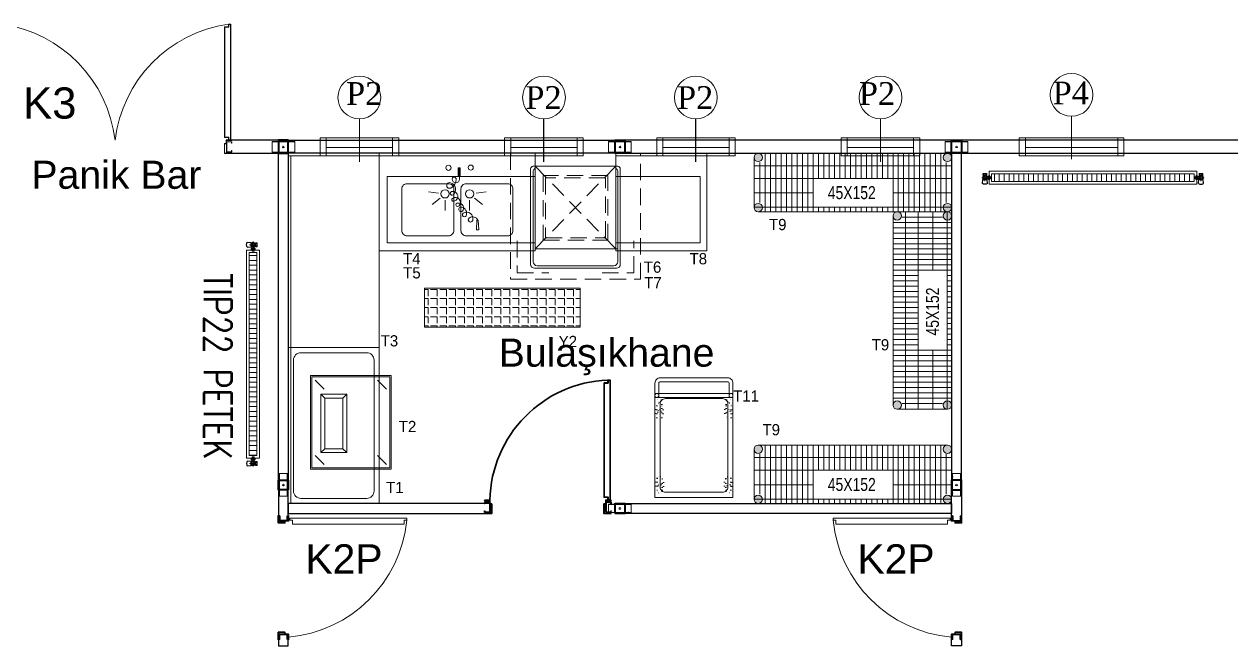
# Model space of a CAD drawing. Header units: millimetres. Extents: x 65390 to 71510, y 46362 to 50796.
# Drawn here: x 67438 to 68367, y 47666 to 48144 of the extents above; entities that cross this region are included whole.
import ezdxf
from ezdxf.enums import TextEntityAlignment as Align

# ---------------------------------------------------------------- set-up
doc = ezdxf.new("R2010")
doc.units = ezdxf.units.MM
for name, pattern in [('ACAD_ISO07W100', [3, 0, -3]), ('DASHED', [19.05, 12.7, -6.35]), ('HIDDENX2', [19.05, 12.7, -6.35])]:
    doc.linetypes.add(name, pattern=pattern)
for name, color, linetype in [('BİRLEŞİM ELEMANLARI', 4, 'Continuous'), ('DIŞ PANEL', 21, 'Continuous'), ('KAPI-PEN', 7, 'Continuous'), ('ODP', 110, 'Continuous'), ('P1', 40, 'Continuous'), ('S2000-002 Çizgi', 7, 'Continuous'), ('TEXT-1', 7, 'Continuous')]:
    doc.layers.add(name, color=color, linetype=linetype)
for name, color, linetype, lineweight in [('C-HOTWATERPIPE', 10, 'Continuous', 0), ('C-RADYATÖR', 4, 'Continuous', 0), ('IC KAPILI 1050', 140, 'Continuous', 0), ('MIM_Sel_Tezgah', 251, 'Continuous', 9), ('MIM_Sktürk', 251, 'Continuous', 9), ('MIM_Tezgah', 251, 'Continuous', 9), ('P-MEKANIK', 251, 'Continuous', 9), ('radyatörvana', 7, 'Continuous', 0), ('WALL INTERNAL', 7, 'Continuous', 50), ('YAZİ', 7, 'Continuous', 5)]:
    doc.layers.add(name, color=color, linetype=linetype, lineweight=lineweight)
doc.styles.get("Standard").update_dxf_attribs({"font": 'arial.ttf'})
doc.styles.add('style1', font='turkce.shx', dxfattribs={"height": 100})
doc.styles.add('TAKSİM', font='GOTHIC.TTF', dxfattribs={"height": 20})
doc.styles.add('TITLE', font='romans.shx', dxfattribs={"width": 0.8})
doc.styles.add('YENI', font='arial.ttf', dxfattribs={"height": 50})

# ---------------------------------------------------------------- blocks, each defined once
blk = doc.blocks.new('DIŞ İKİLİ KEP 60.')
at = {"lineweight": 40}
blk.add_lwpolyline([(135.5, 94), (135.5, -6), (59.5, -6), (59.5, 94)], close=True, dxfattribs=at)
at = {"layer": 'BİRLEŞİM ELEMANLARI', "color": 6, "lineweight": 20}
for p, q in [((185, 82), (10, 82)), ((10, 2), (185, 2)), ((28.5, 82), (28.5, 84)), ((28.5, 2), (28.5, 0)), ((35, 79), (35, 87)), ((35, 5), (35, -3)), ((41.5, 82), (41.5, 84)), ((41.5, 2), (41.5, 0)), ((153.5, 82), (153.5, 84)), ((153.5, 2), (153.5, 0)), ((160, 79), (160, 87)), ((160, 5), (160, -3)), ((166.5, 82), (166.5, 84)), ((166.5, 2), (166.5, 0))]:
    blk.add_line(p, q, dxfattribs=at)
for points in [[(10, 0), (10, 84)], [(10, 84), (185, 84), (185, 0), (10, 0)]]:
    blk.add_lwpolyline(points, dxfattribs=at)
blk.add_circle((98, 42), 6.5, dxfattribs=at)
blk = doc.blocks.new('İÇ-DOLU-2514-B-B-(60).')
at = {"layer": 'DIŞ PANEL'}
blk.add_lwpolyline([(0, 71), (2514, 71), (2514, -5), (0, -5)], close=True, dxfattribs=at)
blk = doc.blocks.new('İÇ İKİLİ KEP 80.')
at = {"lineweight": 40}
blk.add_lwpolyline([(135.5, 80), (135.5, 4), (59.5, 4), (59.5, 80)], close=True, dxfattribs=at)
at = {"layer": 'BİRLEŞİM ELEMANLARI', "color": 171, "lineweight": 20}
for p, q in [((185, 72), (10, 72)), ((10, 12), (185, 12)), ((28.5, 72), (28.5, 74)), ((28.5, 12), (28.5, 10)), ((35, 69), (35, 77)), ((35, 15), (35, 7)), ((41.5, 72), (41.5, 74)), ((41.5, 12), (41.5, 10)), ((153.5, 72), (153.5, 74)), ((153.5, 12), (153.5, 10)), ((160, 69), (160, 77)), ((160, 15), (160, 7)), ((166.5, 72), (166.5, 74)), ((166.5, 12), (166.5, 10))]:
    blk.add_line(p, q, dxfattribs=at)
for points in [[(10, 10), (10, 74)], [(10, 74), (185, 74), (185, 10), (10, 10)]]:
    blk.add_lwpolyline(points, dxfattribs=at)
blk.add_circle((98, 42), 6.5, dxfattribs=at)
blk = doc.blocks.new('DIŞ-K3 KAPILI-2514-G-B-(80)')
at = {"color": 3, "lineweight": 0}
for p, q in [((359, 100.1), (359, 98.6)), ((2155, 100.1), (2155, 98.6)), ((359, -0.9), (359, 0.6)), ((399.5, 88.6), (359.5, 88.6)), ((359.5, 88.6), (359.5, 76.6)), ((359.5, 76.6), (361, 76.6)), ((359.5, 20.6), (361, 20.6)), ((359.5, 8.6), (359.5, 20.6)), ((399.5, 8.6), (359.5, 8.6)), ((359.5, 8.6), (399.5, 8.6)), ((398, 87.1), (361, 87.1)), ((361, 76.6), (361, 87.1)), ((361, 20.6), (361, 10.1)), ((398, 10.1), (361, 10.1)), ((398, 87.1), (398, 10.1)), ((399.5, 8.6), (399.5, 88.6)), ((2114.5, 8.6), (2114.5, 88.6)), ((2154.5, 88.6), (2114.5, 88.6)), ((2114.5, 8.6), (2154.5, 8.6)), ((2154.5, 8.6), (2114.5, 8.6)), ((2116, 87.1), (2153, 87.1)), ((2116, 87.1), (2116, 10.1)), ((2116, 10.1), (2153, 10.1)), ((2153, 76.6), (2153, 87.1)), ((2154.5, 76.6), (2153, 76.6)), ((2153, 20.6), (2153, 10.1)), ((2154.5, 20.6), (2153, 20.6)), ((2154.5, 88.6), (2154.5, 76.6)), ((2154.5, 87.1), (2154.5, 87.1)), ((2154.5, 8.6), (2154.5, 20.6)), ((2154.5, 10.1), (2154.5, 10.1)), ((2155, -0.9), (2155, 0.6))]:
    blk.add_line(p, q, dxfattribs=at)
at = {"color": 7, "lineweight": 0}
for p, q in [((399.5, 8.6), (399.5, 0.6)), ((2114.5, 0.6), (2114.5, 8.6))]:
    blk.add_line(p, q, dxfattribs=at)
at = {"color": 2, "lineweight": 0}
for points in [[(385.3, 115.9), (385.3, 100.9), (367.3, 100.9), (367.3, 993.3), (385.3, 993.3), (385.3, 978.3), (384.1, 978.3), (384.1, 992.1), (368.5, 992.1), (368.5, 102.1), (384.1, 102.1), (384.1, 115.9)], [(369.1, 102.1), (384.1, 102.1), (384.1, 122.1), (414.1, 122.1), (414.1, 972.1), (384.1, 972.1), (384.1, 992.1), (369.1, 992.1), (369.1, 990.9), (382.9, 990.9), (382.9, 970.9), (412.9, 970.9), (412.9, 123.3), (382.9, 123.3), (382.9, 103.3), (369.1, 103.3)], [(2144.9, 102.1), (2129.9, 102.1), (2129.9, 122.1), (2099.9, 122.1), (2099.9, 972.1), (2129.9, 972.1), (2129.9, 992.1), (2144.9, 992.1), (2144.9, 990.9), (2131.1, 990.9), (2131.1, 970.9), (2101.1, 970.9), (2101.1, 123.3), (2131.1, 123.3), (2131.1, 103.3), (2144.9, 103.3)], [(2128.7, 115.9), (2128.7, 100.9), (2146.7, 100.9), (2146.7, 993.3), (2128.7, 993.3), (2128.7, 978.3), (2129.9, 978.3), (2129.9, 992.1), (2145.5, 992.1), (2145.5, 102.1), (2129.9, 102.1), (2129.9, 115.9)]]:
    blk.add_lwpolyline(points, close=True, dxfattribs=at)
at = {"color": 3, "lineweight": 0}
for points in [[(359, 100.1), (401, 100.1), (401, 74.1), (416, 74.1), (416, -0.9), (359, -0.9)], [(359, 0.6), (414.5, 0.6), (414.5, 72.6), (399.5, 72.6), (399.5, 98.6), (359, 98.6)], [(2155, 100.1), (2113, 100.1), (2113, 74.1), (2098, 74.1), (2098, -0.9), (2155, -0.9)], [(2155, 0.6), (2099.5, 0.6), (2099.5, 72.6), (2114.5, 72.6), (2114.5, 98.6), (2155, 98.6)]]:
    blk.add_lwpolyline(points, dxfattribs=at)
at = {"color": 2, "lineweight": 0}
for centre, start, end in [((239.2, -21.2), 6.79751, 81.80548), ((2274.8, -21.2), 98.19452, 173.20249)]:
    blk.add_arc(centre, 1025, start, end, dxfattribs=at)
at = {"layer": 'DIŞ PANEL'}
for points in [[(401, 100), (0, 100), (0, 0), (416, 0)], [(2098, 0), (2514, 0), (2514, 100), (2113, 100)]]:
    blk.add_lwpolyline(points, dxfattribs=at)
blk = doc.blocks.new('DIŞ-P2Ç PENCERELİ-2514-G-B-(80)')
at = {"layer": 'DIŞ PANEL'}
for p, q in [((0, 100), (2514, 100)), ((0, 0), (0, 100)), ((2514, 100), (2514, 0)), ((2514, 0), (0, 0))]:
    blk.add_line(p, q, dxfattribs=at)
at = {"layer": 'KAPI-PEN', "linetype": 'Continuous'}
blk.add_line((1967.2, -65.8), (1967.2, 264), dxfattribs=at)
at = {"layer": 'P1', "lineweight": 15}
for p, q in [((546.8, -65.8), (546.8, 264)), ((849.6, 119), (245, 119)), ((245, 119), (245, -19)), ((292.2, 119), (292.2, -19)), ((802.4, 119), (802.4, -19)), ((849.6, -19), (849.6, 119)), ((1664.4, 119), (2269, 119)), ((1664.4, -19), (1664.4, 119)), ((1711.6, 119), (1711.6, -19)), ((2221.8, 119), (2221.8, -19)), ((2269, 119), (2269, -19)), ((292.2, 43.2), (802.4, 43.2)), ((2221.8, 43.2), (1711.6, 43.2)), ((849.6, -19), (245, -19)), ((1664.4, -19), (2269, -19))]:
    blk.add_line(p, q, dxfattribs=at)
for centre in [(546.8, 428.6), (1967.3, 428.6)]:
    blk.add_circle(centre, 164.6, dxfattribs=at)
blk = doc.blocks.new('DIŞ-P1 PENCERELİ-2514-G-B-(80)')
at = {"layer": 'DIŞ PANEL'}
for p, q in [((0, 100), (2514, 100)), ((0, 0), (0, 100)), ((2514, 100), (2514, 0)), ((2514, 0), (0, 0))]:
    blk.add_line(p, q, dxfattribs=at)
at = {"layer": 'P1', "lineweight": 15}
for p, q in [((1667.2, -45.8), (1667.2, 284)), ((1264.4, 119), (2069, 119)), ((1264.4, -19), (1264.4, 119)), ((1311.6, 119), (1311.6, -19)), ((2021.8, 119), (2021.8, -19)), ((2069, 119), (2069, -19)), ((2021.8, 43.2), (1311.6, 43.2)), ((1264.4, -19), (2069, -19))]:
    blk.add_line(p, q, dxfattribs=at)
blk.add_circle((1667, 448.6), 164.6, dxfattribs=at)
blk = doc.blocks.new('İÇ-K2 KAPILI-1200-B-B-(60).')
at = {"color": 7}
for p, q in [((21847.8, 22281.4), (21855.8, 22281.4)), ((21923.8, 22281.4), (21915.8, 22281.4)), ((21847.8, 21406.4, 0), (21855.8, 21406.4, 0)), ((21923.8, 21406.4, 0), (21915.8, 21406.4, 0))]:
    blk.add_line(p, q, dxfattribs=at)
at = {"layer": 'DIŞ PANEL'}
for points in [[(21923.8, 22281.4), (21923.8, 22518.4), (21847.8, 22518.4), (21847.8, 22281.4)], [(21847.8, 21365.9), (21847.8, 21318.4), (21923.8, 21318.4), (21923.8, 21365.9)]]:
    blk.add_lwpolyline(points, dxfattribs=at)
at = {"layer": 'IC KAPILI 1050', "color": 2}
for p, q in [((21935.3, 22299.9), (22835.6, 22299.9)), ((22835.6, 22299.9), (22835.6, 22284.9)), ((22815.6, 22254.9), (21955.3, 22254.9)), ((22815.6, 22284.9), (22815.6, 22254.9)), ((22835.6, 22284.9), (22815.6, 22284.9))]:
    blk.add_line(p, q, dxfattribs=at)
at = {"layer": 'IC KAPILI 1050'}
for p, q in [((21935.3, 22284.9), (21935.3, 22299.9)), ((21955.3, 22284.9), (21935.3, 22284.9)), ((21955.3, 22254.9), (21955.3, 22284.9))]:
    blk.add_line(p, q, dxfattribs=at)
at = {"layer": 'IC KAPILI 1050', "color": 2}
blk.add_arc((21839.9, 22383.3, 0), 1000.5, 274.89734, 354.35711, dxfattribs=at)
at = {"layer": 'ODP', "color": 3}
for p, q in [((21855.8, 22319.9), (21855.8, 22281.4, -40)), ((21857.3, 22319.9, -40), (21855.8, 22319.9)), ((21857.3, 22319.9), (21857.3, 22282.9)), ((21914.3, 22319.9), (21914.3, 22282.9)), ((21914.3, 22319.9, -40), (21915.8, 22319.9)), ((21915.8, 22319.9), (21915.8, 22281.4, -40)), ((21915.8, 22281.4), (21915.8, 22319.9)), ((21915.8, 22281.4), (21855.8, 22281.4, -40)), ((21855.8, 22281.4, -40), (21915.8, 22281.4)), ((21914.3, 22282.9), (21857.3, 22282.9)), ((21855.8, 21367.9, 0), (21855.8, 21406.4, -40)), ((21915.8, 21406.4, 0), (21855.8, 21406.4, -40)), ((21855.8, 21406.4, -40), (21915.8, 21406.4, 0)), ((21857.3, 21367.9, -40), (21855.8, 21367.9, 0)), ((21857.3, 21367.9, 0), (21857.3, 21404.9, 0)), ((21914.3, 21404.9, 0), (21857.3, 21404.9, 0)), ((21914.3, 21367.9, 0), (21914.3, 21404.9, 0)), ((21914.3, 21367.9, -40), (21915.8, 21367.9, 0)), ((21915.8, 21406.4, 0), (21915.8, 21367.9, 0)), ((21915.8, 21367.9, 0), (21915.8, 21406.4, -40))]:
    blk.add_line(p, q, dxfattribs=at)
at = {"layer": 'ODP', "color": 3, "lineweight": 30}
for p, q in [((21846.3, 21365.9, 0), (21847.8, 21365.9, 0)), ((21925.3, 21365.9, 0), (21923.8, 21365.9, 0))]:
    blk.add_line(p, q, dxfattribs=at)
at = {"layer": 'ODP', "color": 3, "lineweight": 30, "elevation": 0}
for points in [[(21925.3, 22321.9), (21925.3, 22279.9), (21897.3, 22279.9), (21897.3, 22264.9), (21846.3, 22264.9), (21846.3, 22321.9)], [(21847.8, 22321.9), (21847.8, 22266.4), (21895.8, 22266.4), (21895.8, 22281.4), (21923.8, 22281.4), (21923.8, 22321.9)], [(21925.3, 21365.9), (21925.3, 21407.9), (21897.3, 21407.9), (21897.3, 21422.9), (21846.3, 21422.9), (21846.3, 21365.9)], [(21847.8, 21365.9), (21847.8, 21421.4), (21895.8, 21421.4), (21895.8, 21406.4), (21923.8, 21406.4), (21923.8, 21365.9)]]:
    blk.add_lwpolyline(points, dxfattribs=at)
blk = doc.blocks.new('Radvanaüst')
at = {"layer": 'radyatörvana', "color": 8, "linetype": 'Continuous', "ltscale": 0.01}
for p, q in [((53, 0), (-25.1, 0)), ((0, 24.9), (0, -26.6)), ((28.9, 7.6), (37.4, 7.6)), ((28.9, -7.6), (37.4, -7.6))]:
    blk.add_line(p, q, dxfattribs=at)
at = {"layer": 'radyatörvana', "ltscale": 0.2}
for p, q in [((15.6, 9.2), (26.6, 9.2)), ((26.6, 9.2), (27.6, 11.4)), ((27.6, 11.4), (27.6, -11.4)), ((27.6, -10.2), (27.6, 10.2)), ((28.9, 15.2), (37.4, 15.2)), ((38.7, 11.4), (38.7, -11.4)), ((15.7, -9.2), (26.6, -9.2)), ((26.6, -9.2), (27.6, -11.4)), ((28.9, -15.2), (37.4, -15.2))]:
    blk.add_line(p, q, dxfattribs=at)
at = {"layer": 'radyatörvana'}
blk.add_lwpolyline([(-19.4, 0), (-13.7, -13.8), (0, -19.5), (13.7, -13.8), (19.4, 0), (13.7, 13.7), (0, 19.4), (-13.7, 13.7)], close=True, dxfattribs=at)
at = {"layer": 'radyatörvana', "lineweight": -3, "ltscale": 0.5}
blk.add_lwpolyline([(38.7, 8.1), (41.2, 8.1), (41.2, -8.1), (38.7, -8.1)], close=True, dxfattribs=at)
at = {"layer": 'radyatörvana', "color": 8, "ltscale": 0.2}
blk.add_lwpolyline([(41.2, 7.5), (50, 7.5), (50, -7.5), (41.2, -7.5)], close=True, dxfattribs=at)
at = {"layer": 'radyatörvana', "color": 8, "linetype": 'Continuous', "ltscale": 0.01}
for radius in [13.6, 11.4]:
    blk.add_circle((0, 0), radius, dxfattribs=at)
at = {"layer": 'radyatörvana', "ltscale": 0.5}
for centre, start, end in [((33.9, 11.4), 142.81621, 180), ((32.4, 11.4), 0, 37.18379)]:
    blk.add_arc(centre, 6.29, start, end, dxfattribs=at)
at = {"layer": 'radyatörvana', "color": 8, "linetype": 'Continuous', "ltscale": 0.01}
for centre, radius, start, end in [((33.9, 11.4), 6.29, 180, 217.18379), ((50.8, 0), 23.2, 160.90557, 199.09443), ((32.4, 11.4), 6.29, 322.81621, 0), ((15.4, 0), 23.2, 340.90557, 19.09443), ((33.9, -11.4), 6.29, 142.81621, 180), ((32.4, -11.4), 6.29, 0, 37.18379)]:
    blk.add_arc(centre, radius, start, end, dxfattribs=at)
at = {"layer": 'radyatörvana', "ltscale": 0.2}
for centre, start, end in [((33.9, -11.4), 180, 217.18379), ((32.4, -11.4), 322.81621, 0)]:
    blk.add_arc(centre, 6.29, start, end, dxfattribs=at)
blk = doc.blocks.new('Radvanayan')
at = {"layer": 'radyatörvana', "lineweight": -3, "ltscale": 0.5}
for p, q in [((-69.4, 44.9), (-66.6, 14.9)), ((-66.6, 14.9), (-33.4, 14.9)), ((-62.6, 14.9), (-62.6, 10.6)), ((-62.6, 10.6), (-60.6, 6.4)), ((-60.6, 6.4), (-60.6, -17.8)), ((-37.4, 14.9), (-37.4, 9.2)), ((-30.6, 44.9), (-33.4, 14.9)), ((-39.4, -9.2), (-39.4, -17.8))]:
    blk.add_line(p, q, dxfattribs=at)
at = {"layer": 'radyatörvana', "ltscale": 0.2}
for p, q in [((-37.4, 9.2), (-23.4, 9.2)), ((-23.4, 9.2), (-22.4, 11.4)), ((-22.4, 11.4), (-22.4, -11.4)), ((-22.4, -10.2), (-22.4, 10.2)), ((-21.1, 15.2), (-12.6, 15.2)), ((-11.3, 11.4), (-11.3, -11.4)), ((-65.2, -19.1), (-65.2, -29.9)), ((-38.6, -17.8), (-61.4, -17.8)), ((-38.6, -31.2), (-61.4, -31.2)), ((-60.2, -17.8), (-39.8, -17.8)), ((-39.4, -9.2), (-23.4, -9.2)), ((-34.8, -19.1), (-34.8, -29.9)), ((-23.4, -9.2), (-22.4, -11.4)), ((-21.1, -15.2), (-12.6, -15.2))]:
    blk.add_line(p, q, dxfattribs=at)
at = {"layer": 'radyatörvana', "color": 8, "linetype": 'Continuous', "ltscale": 0.01}
for p, q in [((-21.1, 7.6), (-12.6, 7.6)), ((-57.6, -19.1), (-57.6, -29.9)), ((-42.4, -19.1), (-42.4, -29.9)), ((-21.1, -7.6), (-12.6, -7.6))]:
    blk.add_line(p, q, dxfattribs=at)
at = {"layer": 'radyatörvana', "lineweight": -3, "ltscale": 0.5}
blk.add_lwpolyline([(-11.3, 8.1), (-8.8, 8.1), (-8.8, -8.1), (-11.3, -8.1)], close=True, dxfattribs=at)
at = {"layer": 'radyatörvana', "color": 8, "ltscale": 0.2}
blk.add_lwpolyline([(-8.8, 7.5), (0, 7.5), (0, -7.5), (-8.8, -7.5)], close=True, dxfattribs=at)
at = {"layer": 'radyatörvana', "lineweight": -3, "ltscale": 0.5}
blk.add_arc((-50, 16.4), 34.5, 55.80201, 124.19799, dxfattribs=at)
at = {"layer": 'radyatörvana', "ltscale": 0.5}
for centre, start, end in [((-16.1, 11.4), 142.81621, 180), ((-17.6, 11.4), 0, 37.18379), ((-38.6, -24.1), 52.81621, 90), ((-38.6, -24.9), 270, 307.18379)]:
    blk.add_arc(centre, 6.29, start, end, dxfattribs=at)
at = {"layer": 'radyatörvana', "color": 8, "linetype": 'Continuous', "ltscale": 0.01}
for centre, radius, start, end in [((-16.1, 11.4), 6.29, 180, 217.18379), ((0.8, 0), 23.2, 160.90557, 199.09443), ((-17.6, 11.4), 6.29, 322.81621, 0), ((-34.6, 0), 23.2, 340.90557, 19.09443), ((-61.4, -24.1), 6.29, 52.81621, 90), ((-61.4, -24.9), 6.29, 270, 307.18379), ((-50, -41), 23.2, 70.90557, 109.09443), ((-50, -7.9), 23.2, 250.90557, 289.09443), ((-38.6, -24.1), 6.29, 90, 127.18379), ((-38.6, -24.9), 6.29, 232.81621, 270), ((-16.1, -11.4), 6.29, 142.81621, 180), ((-17.6, -11.4), 6.29, 0, 37.18379)]:
    blk.add_arc(centre, radius, start, end, dxfattribs=at)
at = {"layer": 'radyatörvana', "ltscale": 0.2}
for centre, start, end in [((-61.4, -24.1), 90, 127.18379), ((-61.4, -24.9), 232.81621, 270), ((-16.1, -11.4), 180, 217.18379), ((-17.6, -11.4), 322.81621, 0)]:
    blk.add_arc(centre, 6.29, start, end, dxfattribs=at)
blk = doc.blocks.new('K')
at = {"layer": 'ODP', "color": 3, "lineweight": 30}
for p, q in [((65069.48, 44562), (65069.63, 44562)), ((65079.78, 44562), (65079.63, 44562)), ((65069.52, 44464.4), (65069.67, 44464.4)), ((65079.82, 44464.4), (65079.67, 44464.4))]:
    blk.add_line(p, q, dxfattribs=at)
at = {"layer": 'ODP', "color": 3}
for p, q in [((65070.43, 44561.95), (65070.43, 44557.95)), ((65070.43, 44557.95), (65070.43, 44561.95)), ((65070.43, 44561.95), (65071.63, 44561.95)), ((65070.43, 44557.95), (65078.43, 44557.95)), ((65070.58, 44558.1), (65070.58, 44561.8)), ((65071.63, 44561.8), (65070.58, 44561.8)), ((65078.28, 44558.1), (65070.58, 44558.1)), ((65071.63, 44561.95), (65071.63, 44561.8)), ((65078.43, 44561.95), (65077.23, 44561.95)), ((65077.23, 44561.95), (65077.23, 44561.8)), ((65077.23, 44561.8), (65078.28, 44561.8)), ((65078.28, 44558.1), (65078.28, 44561.8)), ((65078.43, 44557.95), (65078.43, 44561.95)), ((65070.47, 44464.45), (65070.47, 44468.45)), ((65070.47, 44468.45), (65078.47, 44468.45)), ((65070.47, 44468.45), (65070.47, 44464.45)), ((65070.47, 44464.45), (65071.67, 44464.45)), ((65078.32, 44468.3), (65070.62, 44468.3)), ((65070.62, 44468.3), (65070.62, 44464.6)), ((65071.67, 44464.6), (65070.62, 44464.6)), ((65071.67, 44464.45), (65071.67, 44464.6)), ((65077.27, 44464.45), (65077.27, 44464.6)), ((65077.27, 44464.6), (65078.32, 44464.6)), ((65078.47, 44464.45), (65077.27, 44464.45)), ((65078.32, 44468.3), (65078.32, 44464.6)), ((65078.47, 44468.45), (65078.47, 44464.45))]:
    blk.add_line(p, q, dxfattribs=at)
at = {"layer": 'ODP', "color": 4}
blk.add_line((65078.54, 44557.95), (65078.47, 44557.95), dxfattribs=at)
at = {"layer": 'ODP', "color": 3, "lineweight": 30}
for points in [[(65079.78, 44562), (65079.78, 44557.8), (65076.98, 44557.8), (65076.98, 44556.3), (65069.48, 44556.3), (65069.48, 44562)], [(65069.63, 44562), (65069.63, 44556.45), (65076.83, 44556.45), (65076.83, 44557.95), (65079.63, 44557.95), (65079.63, 44562)], [(65079.82, 44464.4), (65079.82, 44468.6), (65077.02, 44468.6), (65077.02, 44470.1), (65069.52, 44470.1), (65069.52, 44464.4)], [(65069.67, 44464.4), (65069.67, 44469.95), (65076.87, 44469.95), (65076.87, 44468.45), (65079.67, 44468.45), (65079.67, 44464.4)]]:
    blk.add_lwpolyline(points, dxfattribs=at)
at = {"layer": 'ODP', "color": 2, "lineweight": 30}
for points in [[(65081.4, 44467.03), (65079.9, 44467.03), (65079.9, 44465.23), (65172.17, 44465.23), (65172.17, 44467.03), (65170.67, 44467.03), (65170.67, 44466.91), (65172.05, 44466.91), (65172.05, 44465.35), (65080.02, 44465.35), (65080.02, 44466.91), (65081.4, 44466.91)], [(65080.02, 44465.41), (65080.02, 44466.91), (65082.02, 44466.91), (65082.02, 44469.91), (65170.05, 44469.91), (65170.05, 44466.91), (65172.05, 44466.91), (65172.05, 44465.41), (65171.93, 44465.41), (65171.93, 44466.79), (65169.93, 44466.79), (65169.93, 44469.79), (65082.14, 44469.79), (65082.14, 44466.79), (65080.14, 44466.79), (65080.14, 44465.41)]]:
    blk.add_lwpolyline(points, close=True, dxfattribs=at)
blk.add_arc((65077.88, 44463.46), 94.36, 2.16738, 88.81935, dxfattribs=at)
blk = doc.blocks.new('A$C7ED97EAE')
at = {"layer": 'MIM_Sel_Tezgah'}
for p, q in [((3.5, 88.5), (65.5, 88.5)), ((3.5, 15), (3.5, 88.5)), ((65.5, 88.5), (65.5, 15)), ((0, 3), (0, 76.5)), ((2, 78.5), (3.5, 78.5)), ((2, 5), (2, 75)), ((3.5, 78.5), (65.5, 78.5)), ((3.5, 76.5), (3.5, 76.5)), ((65.5, 78.5), (67, 78.5)), ((65.5, 76.5), (65.5, 76.5)), ((67, 75), (67, 5)), ((69, 76.5), (69, 3)), ((65.5, 15), (3.5, 15)), ((67, 15), (65.5, 15)), ((66, 0), (3, 0)), ((64, 2), (5, 2))]:
    blk.add_line(p, q, dxfattribs=at)
at = {"layer": 'MIM_Sel_Tezgah', "linetype": 'DASHED'}
for p, q in [((65.5, 78.5), (3.5, 15)), ((65.5, 15), (3.5, 78.5))]:
    blk.add_line(p, q, dxfattribs=at)
for points in [[(9.5, 21.5), (59.5, 21.5), (59.5, 71.5), (9.5, 71.5)], [(11.5, 23.5), (57.5, 23.5), (57.5, 69.5), (11.5, 69.5)]]:
    blk.add_lwpolyline(points, close=True, dxfattribs=at)
at = {"layer": 'MIM_Sel_Tezgah'}
for centre, radius, start, end in [((2, 76.5), 2, 90, 180), ((3.5, 75), 1.5, 90, 180), ((65.5, 75), 1.5, 0, 90), ((67, 76.5), 2, 0, 90), ((3, 3), 3, 180, 270), ((5, 5), 3, 180, 270), ((64, 5), 3, 270, 0), ((66, 3), 3, 270, 0)]:
    blk.add_arc(centre, radius, start, end, dxfattribs=at)
blk = doc.blocks.new('A$C7327736A')
at = {"layer": 'MIM_Sel_Tezgah'}
h = blk.add_hatch(color=256, dxfattribs=at)
h.paths.add_polyline_path([(-47.97, 26.06, 0.025454), (-48.13, 26.58, -0.278063), (-44.09, 23.68), (-44.55, 23.48, 0.265675)])
h.paths.add_polyline_path([(-48.67, 26.59, -0.028094), (-48.13, 26.58, -0.025454), (-47.97, 26.06, 0.030609), (-48.49, 26.1, 0.027259)])
h.paths.add_polyline_path([(-48.67, 26.59, -0.027259), (-48.49, 26.1, 0.171751), (-51.21, 25.15), (-51.21, 25.15), (-51.21, 25.15, 1.347305), (-48.53, 23.31, 0.147228), (-48.49, 26.1, -0.030609), (-47.97, 26.06, -0.138731), (-48.06, 23.16, -1.347306), (-51.53, 25.53, -0.162476)])
h.paths.add_polyline_path([(-55.77, 28.82), (-56.04, 29.24, -0.483116), (-48.13, 26.58, 0.028094), (-48.67, 26.59, 0.470681)])
for p, q in [((-59.27, 63.73), (-57.72, 63.74)), ((-59.27, 63.73), (-57.72, 63.74)), ((-59.21, 57.81), (-59.27, 63.73)), ((-59.21, 57.81), (-59.27, 63.73)), ((-57.66, 57.83), (-59.21, 57.81)), ((-57.66, 57.83), (-59.21, 57.81)), ((-58.37, 63.73), (-58.28, 55.09)), ((-57.72, 63.74), (-57.66, 57.83)), ((-57.72, 63.74), (-57.66, 57.83)), ((-74.32, 44.26), (-82.13, 45.37)), ((-73.09, 40.45), (-79.19, 35.44)), ((-69.18, 38.79), (-69.18, 30.9)), ((-50.65, 38.79), (-50.65, 30.9)), ((-46.74, 40.45), (-40.65, 35.44)), ((-45.51, 44.26), (-37.7, 45.37)), ((-45.17, 16.16), (-44.85, 23.48)), ((-45.17, 16.16), (-44.85, 23.48)), ((-44.85, 23.48), (-43.78, 23.49)), ((-44.85, 23.48), (-43.78, 23.49)), ((-43.78, 23.49), (-43.31, 16.18)), ((-43.78, 23.49), (-43.31, 16.18)), ((-43.31, 16.18), (-45.17, 16.16))]:
    blk.add_line(p, q, dxfattribs=at)
for points in [[(0, 75), (-120, 75), (-120, 0), (0, 0)], [(0, 75), (-120, 75), (-120, 73), (0, 73)], [(0, 57), (-114, 57), (-114, 6), (0, 6)]]:
    blk.add_lwpolyline(points, close=True, dxfattribs=at)
for points in [[(-66.66, 11.5), (-98.66, 11.5, -0.414214), (-102.66, 15.5), (-102.66, 47.5, -0.414214), (-98.66, 51.5), (-66.66, 51.5, -0.414214), (-62.66, 47.5), (-62.66, 15.5, -0.414214)], [(-53.17, 11.5), (-21.17, 11.5, 0.414214), (-17.17, 15.5), (-17.17, 47.5, 0.414214), (-21.17, 51.5), (-53.17, 51.5, 0.414214), (-57.17, 47.5), (-57.17, 15.5, 0.414214)]]:
    blk.add_lwpolyline(points, format="xyb", close=True, dxfattribs=at)
for centre, radius in [((-66.78, 63.78), 1.99), ((-49.63, 63.95), 1.99), ((-69.38, 43.76), 3.19), ((-50.46, 43.76), 3.19)]:
    blk.add_circle(centre, radius, dxfattribs=at)
for centre, radius, start, end in [((-62.4, 55.05), 1.6, 0.56999, 180.56999), ((-65.91, 50.21), 2.23, 74.23368, 297.96542), ((-66.8, 47.04), 5.53, 314.2167, 74.23368), ((-68.44, 54.99), 7.64, 297.96542, 0.56999), ((-61.14, 55.06), 2.86, 180.56999, 0.56999), ((-63.93, 44.09), 1.41, 105.05017, 314.2167), ((-63.32, 41.79), 3.8, 278.32372, 105.05017), ((-62.95, 39.28), 1.26, 127.59108, 278.32372), ((-61.38, 37.24), 3.83, 310.88881, 127.59108), ((-59.77, 35.38), 1.37, 63.67567, 310.88881), ((-58.9, 32.84), 3.77, 319.32279, 93.98436), ((-57, 31.86), 1.76, 76.88014, 303.19122), ((-57.73, 28.72), 4.98, 339.22572, 76.88014), ((-54.52, 27.5), 1.54, 122.98966, 339.22572), ((-52.73, 24.74), 4.83, 342.42053, 122.98966), ((-49.74, 23.8), 1.7, 128.755, 342.42053), ((-48.1, 21.75), 4.31, 23.2467, 128.755)]:
    blk.add_arc(centre, radius, start, end, dxfattribs=at)
blk.add_solid([(-59.21, 57.81), (-57.66, 57.83), (-59.27, 63.73), (-57.72, 63.74)], dxfattribs=at)
blk = doc.blocks.new('A$C06C77159')
at = {"layer": 'MIM_Sktürk'}
for p, q in [((10.5, 58.5), (3.5, 51.5)), ((68.5, 58.5), (61.5, 51.5)), ((3.5, 3.5), (10.5, 10.5)), ((61.5, 3.5), (68.5, 10.5))]:
    blk.add_line(p, q, dxfattribs=at)
for points in [[(0, 0), (72, 0), (72, 62), (0, 62)], [(1, 1), (71, 1), (71, 61), (1, 61)]]:
    blk.add_lwpolyline(points, close=True, dxfattribs=at)
blk = doc.blocks.new('A$C7322348D')
at = {"layer": 'MIM_Sktürk'}
for p, q in [((42.18, 47), (39.18, 50)), ((81.18, 47), (84.18, 50)), ((42.18, 33), (39.18, 30)), ((81.18, 33), (84.18, 30))]:
    blk.add_line(p, q, dxfattribs=at)
for points in [[(0, 75), (0, 5), (120, 5), (120, 75)], [(0, 73), (0, 75), (120, 75), (120, 73)], [(39.18, 30), (84.18, 30), (84.18, 50), (39.18, 50)], [(42.18, 33), (81.18, 33), (81.18, 47), (42.18, 47)]]:
    blk.add_lwpolyline(points, close=True, dxfattribs=at)
blk.add_lwpolyline([(4, 65.37), (4, 14.63, 0.414214), (9.63, 9), (110.37, 9, 0.414214), (116, 14.63), (116, 65.37, 0.414214), (110.37, 71), (9.63, 71, 0.414214)], format="xyb", close=True, dxfattribs=at)
blk = doc.blocks.new('A$C7A90718B')
at = {"layer": 'MIM_Sktürk', "lineweight": -2}
h = blk.add_hatch(color=256, dxfattribs=at)
h.paths.add_polyline_path([(6.4, 41.8, 1), (0, 41.8, 1)])
h.paths.add_polyline_path([(0, 3.2, 1), (6.4, 3.2, 1)])
h = blk.add_hatch(color=256, dxfattribs=at)
h.paths.add_polyline_path([(152, 41.8, 1), (145.6, 41.8, 1)])
h.paths.add_polyline_path([(145.6, 3.2, 1), (152, 3.2, 1)])
at = {"layer": 'MIM_Sktürk'}
for p, q in [((0, 41.79), (0, 3.2)), ((148.8, 45), (3.2, 45)), ((4.43, 37.91), (4.43, 7.09)), ((8.53, 45), (8.53, 0)), ((12.63, 45), (12.63, 0)), ((16.73, 45), (16.73, 0)), ((20.83, 45), (20.83, 0)), ((24.93, 45), (24.93, 0)), ((29.03, 45), (29.03, 0)), ((33.13, 45), (33.13, 0)), ((37.23, 45), (37.23, 0)), ((41.33, 45), (41.33, 0)), ((45.43, 45), (45.43, 0)), ((49.53, 45), (49.53, 25.58)), ((53.63, 45), (53.63, 25.58)), ((57.73, 45), (57.73, 25.58)), ((61.83, 45), (61.83, 25.58)), ((65.93, 45), (65.93, 25.58)), ((70.03, 45), (70.03, 25.58)), ((74.13, 45), (74.13, 25.58)), ((78.23, 45), (78.23, 25.58)), ((82.33, 45), (82.33, 25.58)), ((86.43, 45), (86.43, 25.58)), ((90.53, 45), (90.53, 25.58)), ((94.63, 45), (94.63, 25.58)), ((98.73, 45), (98.73, 25.58)), ((102.83, 45), (102.83, 25.58)), ((106.93, 45), (106.93, 0)), ((111.03, 45), (111.03, 0)), ((115.13, 45), (115.13, 0)), ((119.23, 45), (119.23, 0)), ((123.33, 45), (123.33, 0)), ((127.43, 45), (127.43, 0)), ((131.53, 45), (131.53, 0)), ((135.63, 45), (135.63, 0)), ((139.73, 45), (139.73, 0)), ((143.83, 45), (143.83, 0)), ((147.93, 37.91), (147.93, 7.09)), ((152, 41.79), (152, 3.2)), ((0, 35.43), (152, 35.43)), ((0, 25.58), (152, 25.58)), ((45.43, 14.5), (0, 14.5)), ((152, 14.5), (106.93, 14.5)), ((0, 3.41), (152, 3.41)), ((148.8, 0), (3.2, 0)), ((49.53, 3.41), (49.53, 0)), ((53.63, 3.41), (53.63, 0)), ((57.73, 3.41), (57.73, 0)), ((61.83, 3.41), (61.83, 0)), ((65.93, 3.41), (65.93, 0)), ((70.03, 3.41), (70.03, 0)), ((74.13, 3.41), (74.13, 0)), ((78.23, 3.41), (78.23, 0)), ((82.33, 3.41), (82.33, 0)), ((86.43, 3.41), (86.43, 0)), ((90.53, 3.41), (90.53, 0)), ((94.63, 3.41), (94.63, 0)), ((98.73, 3.41), (98.73, 0)), ((102.83, 3.41), (102.83, 0))]:
    blk.add_line(p, q, dxfattribs=at)
for centre in [(3.2, 41.8), (148.8, 41.8), (3.2, 3.2), (148.8, 3.2)]:
    blk.add_circle(centre, 3.2, dxfattribs=at)
at = {"layer": 'MIM_Sktürk', "style": 'style1', "width": 0.8}
blk.add_text('45X152', height=10, dxfattribs=at).set_placement((56.77, 9.68))
blk = doc.blocks.new('160718_ServisArabası1')
at = {"layer": 'MIM_Tezgah'}
for points in [[(0, 77), (60, 77), (60, 88, 0.414214), (56, 92), (4, 92, 0.414214), (0, 88)], [(3, 77), (57, 77), (57, 88, 0.414214), (56, 89), (4, 89, 0.414214), (3, 88)], [(8, 4), (52, 4, 0.414214), (56, 8), (56, 72, 0.414214), (52, 76), (8, 76, 0.414214), (4, 72), (4, 8, 0.414214)]]:
    blk.add_lwpolyline(points, format="xyb", close=True, dxfattribs=at)
blk.add_lwpolyline([(0, 0), (60, 0), (60, 80), (0, 80)], close=True, dxfattribs=at)
at = {"layer": 'MIM_Tezgah', "linetype": 'ACAD_ISO07W100'}
for points in [[(3.12, 73.16), (3.57, 73.16, 0.414214), (4.07, 73.66), (5.07, 75.17), (1.62, 75.17), (2.62, 73.66, 0.414214)], [(56.88, 73.16), (56.43, 73.16, -0.414214), (55.93, 73.66), (54.93, 75.17), (58.38, 75.17), (57.38, 73.66, -0.414214)], [(2.49, 72.4), (4.15, 72.4, -0.414214), (5.15, 71.4), (5.15, 61.21, -0.414214), (4.15, 60.21), (2.49, 60.21, -0.414214), (1.49, 61.21), (1.49, 71.4, -0.414214)], [(57.51, 72.4), (55.85, 72.4, 0.414214), (54.85, 71.4), (54.85, 61.21, 0.414214), (55.85, 60.21), (57.51, 60.21, 0.414214), (58.51, 61.21), (58.51, 71.4, 0.414214)], [(2.76, 3.62), (4.42, 3.62, 0.414214), (5.42, 4.62), (5.42, 14.81, 0.414214), (4.42, 15.81), (2.76, 15.81, 0.414214), (1.76, 14.81), (1.76, 4.62, 0.414214)], [(57.24, 3.62), (55.58, 3.62, -0.414214), (54.58, 4.62), (54.58, 14.81, -0.414214), (55.58, 15.81), (57.24, 15.81, -0.414214), (58.24, 14.81), (58.24, 4.62, -0.414214)]]:
    blk.add_lwpolyline(points, format="xyb", close=True, dxfattribs=at)
for points in [[(2.91, 72.4), (3.73, 72.4), (3.73, 73.16), (2.91, 73.16)], [(57.09, 72.4), (56.27, 72.4), (56.27, 73.16), (57.09, 73.16)]]:
    blk.add_lwpolyline(points, close=True, dxfattribs=at)
at = {"layer": 'MIM_Tezgah'}
for centre in [(1.5, 78.5), (58.5, 78.5)]:
    blk.add_circle(centre, 1.5, dxfattribs=at)
at = {"layer": 'MIM_Tezgah', "linetype": 'ACAD_ISO07W100'}
for centre, radius in [((3.25, 66.3), 1.26), ((3.25, 66.3), 0.848), ((56.75, 66.3), 1.26), ((56.75, 66.3), 0.848), ((3.52, 9.72), 1.26), ((3.52, 9.72), 0.848), ((56.48, 9.72), 1.26), ((56.48, 9.72), 0.848)]:
    blk.add_circle(centre, radius, dxfattribs=at)
for centre, start, end in [((9.96, 65.96), 151.46328, 208.53672), ((-3.31, 65.96), 331.46328, 28.53672), ((63.31, 65.96), 151.46328, 208.53672), ((50.04, 65.96), 331.46328, 28.53672), ((10.23, 10.06), 151.46328, 208.53672), ((-3.04, 10.06), 331.46328, 28.53672), ((63.04, 10.06), 151.46328, 208.53672), ((49.77, 10.06), 331.46328, 28.53672)]:
    blk.add_arc(centre, 9.63, start, end, dxfattribs=at)

msp = doc.modelspace()

# ---------------------------------------------------------------- hatches: boundary and pattern name
at = {"layer": 'MIM_Sktürk'}
h = msp.add_hatch(dxfattribs=at)
h.set_pattern_fill('ANGLE', color=256, angle=180)
h.set_pattern_definition([(180, (128749.1555, 92623.1664), (-9e-16, -6.985), [5.08, -1.905]), (270, (128749.1555, 92623.1664), (6.985, -1e-15), [5.08, -1.905])])
h.paths.add_polyline_path([(67746.23, 47941.207), (67866.23, 47941.207), (67866.23, 47911.207), (67746.23, 47911.207)])
at = {"layer": 'P-MEKANIK', "lineweight": 0}
h = msp.add_hatch(dxfattribs=at)
h.set_pattern_fill('ANSI31', color=256, scale=30, angle=45, style=0)
h.set_pattern_definition([(90, (207366.145, 8678.6834), (-3.75, 7e-16), [])])
h.paths.add_polyline_path([(68182.717, 48029.149), (68338.717, 48029.149), (68338.717, 48023.149), (68182.717, 48023.149)])
h = msp.add_hatch(dxfattribs=at)
h.set_pattern_fill('ANSI31', color=256, scale=30, angle=-45, style=0)
h.set_pattern_definition([(360, (28266.946, -91214.9647), (1e-15, 3.75), [])])
h.paths.add_polyline_path([(67617.412, 47968.463), (67617.412, 47812.463), (67611.412, 47812.463), (67611.412, 47968.463)])

# ---------------------------------------------------------------- linework, layer by layer
at = {"layer": 'C-RADYATÖR', "lineweight": 0}
for points in [[(68180.717, 48031.149), (68340.717, 48031.149), (68340.717, 48021.149), (68180.717, 48021.149)], [(67619.412, 47970.463), (67619.412, 47810.463), (67609.412, 47810.463), (67609.412, 47970.463)]]:
    msp.add_lwpolyline(points, close=True, dxfattribs=at)
at = {"layer": 'DIŞ PANEL'}
for p, q in [((67797.38, 47775.449), (67641.512, 47775.449)), ((67641.512, 47775.449), (67641.512, 47767.849)), ((67797.38, 47767.849), (67797.38, 47775.449)), ((67641.512, 47767.849), (67797.38, 47767.849))]:
    msp.add_line(p, q, dxfattribs=at)
at = {"layer": 'MIM_Sel_Tezgah', "lineweight": 9}
for p, q in [((67706.012, 48044.949), (67802.812, 48044.949)), ((67882.612, 48044.949), (67785.812, 48044.949))]:
    msp.add_line(p, q, dxfattribs=at)
at = {"layer": 'MIM_Sel_Tezgah', "linetype": 'HIDDENX2'}
msp.add_lwpolyline([(67812.512, 47947.949), (67912.512, 47947.949), (67912.512, 48044.949), (67812.512, 48044.949)], close=True, dxfattribs=at)
for points in [[(67817.512, 47977.529), (67817.512, 47952.949), (67842.092, 47952.949)], [(67882.932, 47952.949), (67907.512, 47952.949), (67907.512, 47977.529)]]:
    msp.add_lwpolyline(points, dxfattribs=at)
at = {"layer": 'MIM_Sktürk'}
for points in [[(67711.512, 47895.449), (67641.512, 47895.449), (67641.512, 48044.949), (67711.512, 48044.949)], [(67641.512, 48042.949), (67711.512, 48042.949), (67711.512, 48044.949), (67641.512, 48044.949)], [(67643.512, 47895.449), (67641.512, 47895.449), (67641.512, 48042.949), (67643.512, 48042.949)], [(67893.512, 48044.949), (67963.512, 48044.949), (67963.512, 47969.949), (67893.512, 47969.949)], [(67963.512, 48042.949), (67893.512, 48042.949), (67893.512, 48044.949), (67963.512, 48044.949)], [(67893.512, 48026.949), (67958.512, 48026.949), (67958.512, 47975.949), (67893.512, 47975.949)], [(67866.23, 47911.207), (67746.23, 47911.207), (67746.23, 47941.207), (67866.23, 47941.207)]]:
    msp.add_lwpolyline(points, close=True, dxfattribs=at)
at = {"layer": 'P-MEKANIK', "lineweight": 0}
for points in [[(68182.717, 48029.149), (68338.717, 48029.149), (68338.717, 48023.149), (68182.717, 48023.149)], [(67617.412, 47968.463), (67617.412, 47812.463), (67611.412, 47812.463), (67611.412, 47968.463)]]:
    msp.add_lwpolyline(points, close=True, dxfattribs=at)

# ---------------------------------------------------------------- block references
at = {"yscale": 0.1, "zscale": 0.1}
for name, p, xscale in [('DIŞ İKİLİ KEP 60.', (67647.462, 48045.549), -0.1), ('DIŞ İKİLİ KEP 60.', (67886.962, 48045.549), 0.1), ('DIŞ İKİLİ KEP 60.', (68145.962, 48045.549), 0.1), ('İÇ-K2 KAPILI-1200-B-B-(60).', (65449.133, 45534.108), 0.1), ('İÇ-K2 KAPILI-1200-B-B-(60).', (70344.291, 45534.108), -0.1)]:
    msp.add_blockref(name, p, dxfattribs=dict(at, xscale=xscale))
msp.add_blockref('A$C7327736A', (67831.512, 47969.949))
at = {"rotation": 90.00000000000001}
msp.add_blockref('K', (112354.42, -17301.779), dxfattribs=at)
at = {"yscale": 0.1, "zscale": 0.1}
for p, xscale, rotation in [((67633.512, 47799.499), 0.1, 270), ((68159.912, 47799.499), -0.1, 90), ((67906.462, 47775.849), 0.1, 180)]:
    msp.add_blockref('İÇ İKİLİ KEP 80.', p, dxfattribs=dict(at, xscale=xscale, rotation=rotation))
at = {"layer": 'C-HOTWATERPIPE', "ltscale": 0.5, "yscale": 0.1, "zscale": 0.1}
for p, xscale, rotation in [((68182.596, 48026.149), -0.1, 180), ((68338.839, 48026.149), 0.1, 180), ((67614.412, 47969.584), -0.1, 90), ((67614.412, 47811.342), 0.1, 90)]:
    msp.add_blockref('Radvanayan', p, dxfattribs=dict(at, xscale=xscale, rotation=rotation))
at = {"layer": 'MIM_Sktürk'}
for name, p in [('A$C7A90718B', (67999.912, 47999.949)), ('160718_ServisArabası1', (67923.691, 47780.146)), ('A$C7A90718B', (67999.912, 47775.449))]:
    msp.add_blockref(name, p, dxfattribs=at)
at = {"layer": 'MIM_Sktürk', "rotation": 90}
for name, p in [('A$C7A90718B', (68151.912, 47847.949)), ('A$C7322348D', (67716.512, 47775.449)), ('A$C06C77159', (67720.649, 47801.913))]:
    msp.add_blockref(name, p, dxfattribs=at)
at = {"layer": 'radyatörvana', "lineweight": -3, "ltscale": 0.5, "yscale": 0.1, "zscale": 0.1}
for p, xscale in [((68177.596, 48026.149), 0.1), ((68343.839, 48026.149), -0.1)]:
    msp.add_blockref('Radvanaüst', p, dxfattribs=dict(at, xscale=xscale))
at = {"layer": 'radyatörvana', "lineweight": -3, "ltscale": 0.5, "yscale": 0.1, "zscale": 0.1, "rotation": 270}
for p, xscale in [((67614.412, 47974.584), 0.1), ((67614.412, 47806.342), -0.1)]:
    msp.add_blockref('Radvanaüst', p, dxfattribs=dict(at, xscale=xscale))
at = {"layer": 'S2000-002 Çizgi'}
msp.add_blockref('A$C7ED97EAE', (67828.012, 47956.449), dxfattribs=at)
at = {"layer": 'WALL INTERNAL', "yscale": 0.1, "zscale": 0.1}
for name, p, xscale in [('DIŞ-K3 KAPILI-2514-G-B-(80)', (67382.512, 48044.949), 0.1), ('DIŞ-P2Ç PENCERELİ-2514-G-B-(80)', (67641.512, 48044.949), 0.1), ('DIŞ-P2Ç PENCERELİ-2514-G-B-(80)', (68151.912, 48044.949), -0.1), ('DIŞ-P1 PENCERELİ-2514-G-B-(80)', (68410.912, 48044.949), -0.1)]:
    msp.add_blockref(name, p, dxfattribs=dict(at, xscale=xscale))
for p, xscale, rotation in [((67634.412, 48044.949), 0.1, 270), ((68159.012, 48044.949), -0.1, 90), ((68151.912, 47774.949), 0.1, 180)]:
    msp.add_blockref('İÇ-DOLU-2514-B-B-(60).', p, dxfattribs=dict(at, xscale=xscale, rotation=rotation))

# ---------------------------------------------------------------- texts
at = {"style": 'TAKSİM'}
for s, p in [('T9', (68018.142, 47985.796)), ('T4', (67736.523, 47959.533)), ('T8', (67957.025, 47959.459)), ('T5', (67736.624, 47948.647)), ('T6', (67921.805, 47953.013)), ('T7', (67922.108, 47941.055)), ('T3', (67719.336, 47896.315)), ('Y2', (67856.634, 47895.817)), ('T9', (68097.185, 47893.285)), ('T11', (67993.808, 47853.851)), ('T2', (67733.262, 47830.391)), ('T9', (68013.16, 47827.936)), ('T1', (67723.546, 47783.464))]:
    msp.add_text(s, height=8.64, dxfattribs=at).set_placement(p, align=Align.CENTER)
at = {"lineweight": 0, "char_height": 17.49163, "width": 436.13154}
for s, insert, attachment_point in [('{\\fGeorgia|b0|i0|c162|p18;P2}', (67685.962, 48099.68), 1), ('{\\fGeorgia|b0|i0|c162|p18;P2}', (67823.918, 48096.538), 1), ('{\\fGeorgia|b0|i0|c162|p18;P2}', (67968.506, 48096.538), 3), ('{\\fGeorgia|b0|i0|c162|p18;P2}', (68108.462, 48099.68), 3), ('{\\fGeorgia|b0|i0|c162|p18;P4}', (68257.596, 48100.067), 3)]:
    msp.add_mtext(s, dxfattribs=dict(at, insert=insert, attachment_point=attachment_point))
at = {"layer": 'IC KAPILI 1050', "color": 7, "linetype": 'ByBlock', "lineweight": 5}
for p in [(67654.634, 47721.613), (68079.442, 47721.613)]:
    msp.add_text('K2P', height=22.5, dxfattribs=at).set_placement(p)
at = {"layer": 'TEXT-1', "color": 7, "linetype": 'Continuous', "style": 'TITLE', "width": 0.8}
msp.add_text('TIP22 PETEK', height=21.23733, rotation=270, dxfattribs=at).set_placement((67576.558, 47881.01), align=Align.CENTER)
at = {"layer": 'YAZİ', "lineweight": 0, "style": 'YENI'}
for s, height, p in [('K3', 24, (67437.464, 48071.587)), ('Panik Bar', 21.6, (67443.836, 48017.6)), ('Bulaşıkhane', 21.6, (67803.394, 47880.762))]:
    msp.add_text(s, height=height, dxfattribs=at).set_placement(p)

doc.saveas('drawing.dxf')
